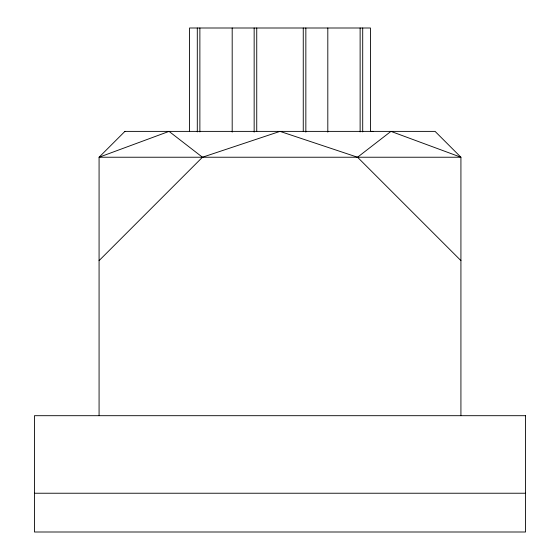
<?xml version="1.0" encoding="UTF-8"?>
<svg xmlns="http://www.w3.org/2000/svg" width="560" height="560" viewBox="0 0 560 560"><rect width="100%" height="100%" fill="white"/><g stroke="black" fill="none" stroke-linecap="round" stroke-linejoin="round"><path stroke-width="0.84" d="M99.078 260.617L202.461 157.234L280 131.383L357.539 157.234L460.922 260.617M357.539 157.234L390.957 131.383L460.922 157.234L460.922 415.401M373.044 131.383L370.461 131.39L370.461 28L189.539 28L189.539 131.383M34.461 493.234L525.539 493.234M202.461 157.234L169.043 131.383L99.078 157.234L99.078 415.401M362.705 28L362.705 131.908M360.122 28L360.122 131.908M327.81 28L327.81 132.125M305.844 28L305.844 132.125M303.261 28L303.261 131.383M256.739 28L256.739 131.383M254.156 28L254.156 132.125M232.19 28L232.19 132.125M199.878 28L199.878 131.908M197.295 28L197.295 131.908M124.922 131.383L99.078 157.234L460.922 157.234L435.078 131.383L124.922 131.383M525.539 415.695L34.461 415.695L34.461 532L525.539 532L525.539 415.695"/></g></svg>
